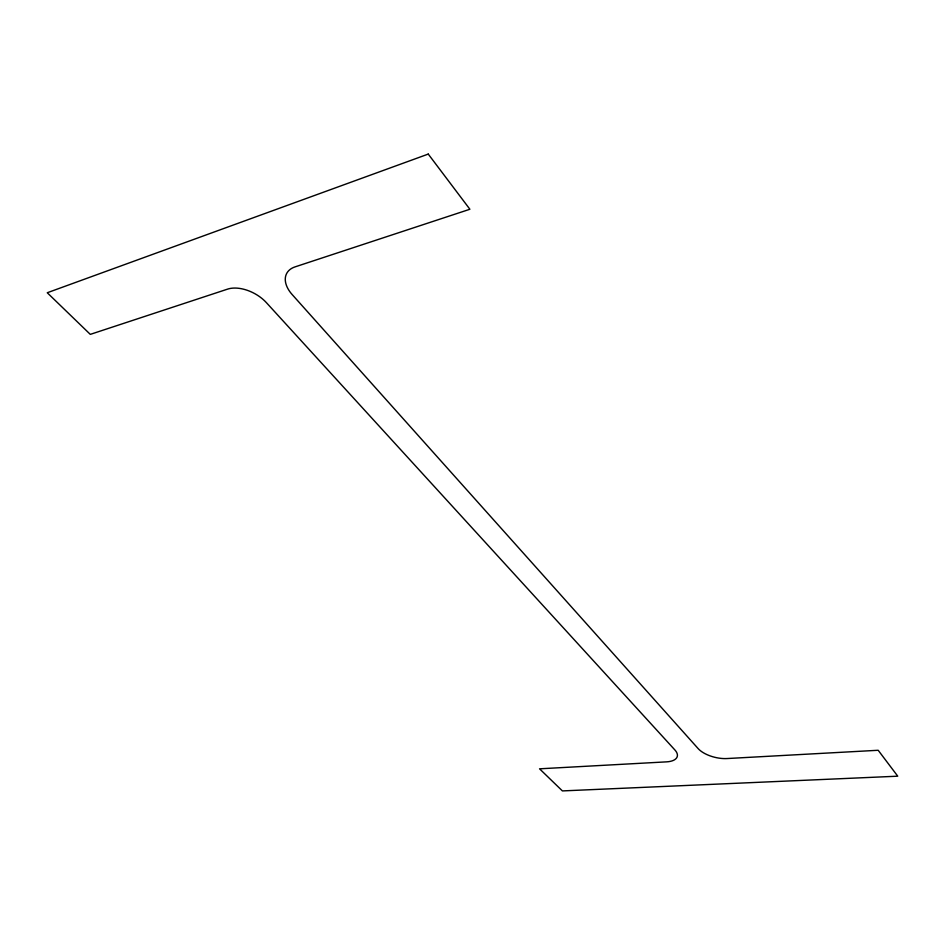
<?xml version="1.0" encoding="UTF-8"?>
<svg xmlns="http://www.w3.org/2000/svg" width="945" height="945" viewBox="0 0 945 945"><rect width="100%" height="100%" fill="white"/><g stroke="black" fill="none" stroke-linecap="round" stroke-linejoin="round"><path stroke-width="1.42" d="M428.25 154.082L47.25 292.749L90.295 334.376L227.639 289.111A29.354 17.376 28.3 0 1 266.384 302.636L674.907 749.976A21.404 9.781 14.9 0 1 666.532 761.859L539.56 768.817L562.405 790.918L897.75 776.188L878.188 750.271L726.965 758.551A22.101 10.265 13.7 0 1 698.131 748.582L292.135 294.521A30.216 18.817 27.5 0 1 295.053 266.88L469.889 209.258L428.25 154.082"/></g></svg>
